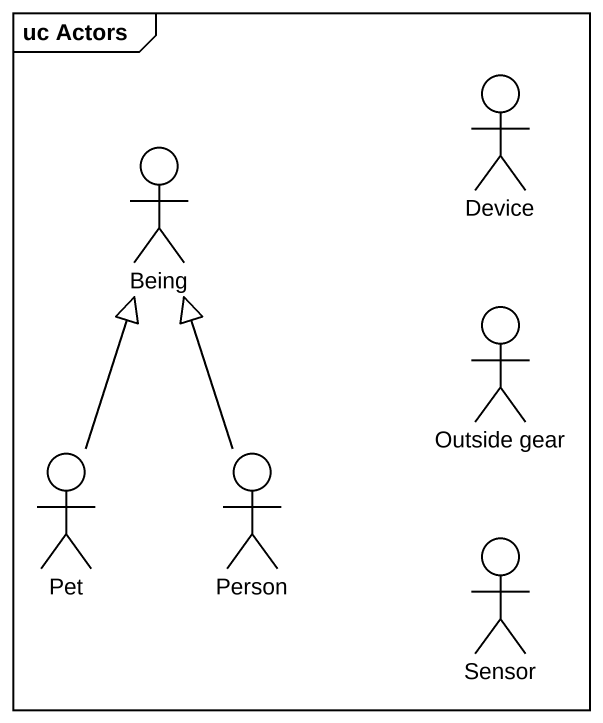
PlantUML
@startuml
mainframe uc Actors
actor Being
actor Device
actor "Outside gear" as Outside_gear
actor Pet
actor "Person" as Person_
actor Sensor
Pet -up-|> Being
Person_ -up-|> Being
@enduml
